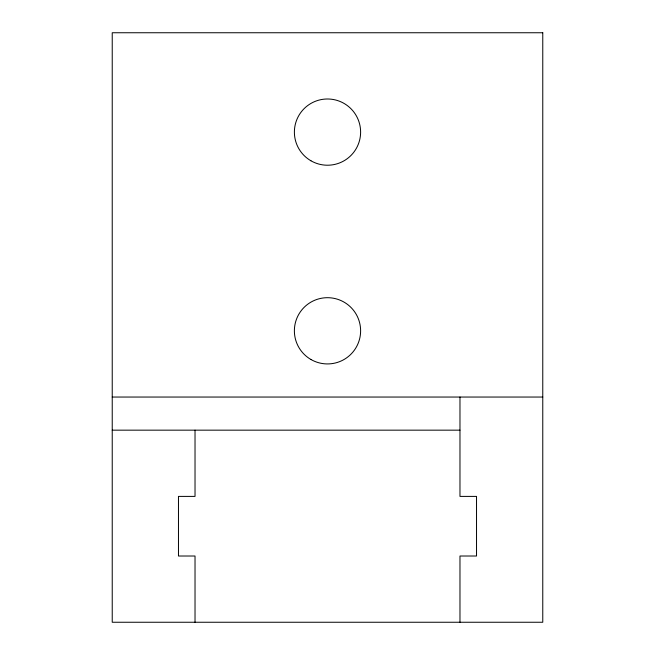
<?xml version="1.0" encoding="UTF-8"?>
<svg xmlns="http://www.w3.org/2000/svg" width="655" height="655" viewBox="0 0 655 655"><rect width="100%" height="100%" fill="white"/><g stroke="black" fill="none" stroke-linecap="round" stroke-linejoin="round"><path stroke-width="0.98" d="M112.234 397.045L542.766 397.045M112.234 430.163L459.974 430.163M459.974 397.045L459.974 496.4L476.529 496.4L476.529 556.013L459.974 556.013L459.974 622.25M195.026 430.163L195.026 496.4L178.471 496.4L178.471 556.013L195.026 556.013L195.026 622.25M542.766 32.75L112.234 32.75L112.234 622.25L542.766 622.25L542.766 32.75M310.945 160.786A33.118 33.118 0 0 0 360.618 132.105A33.118 33.118 0 0 0 310.945 103.424A33.118 33.118 0 0 0 310.945 160.786M310.945 359.497A33.118 33.118 0 0 0 360.618 330.808A33.118 33.118 0 0 0 310.945 302.127A33.118 33.118 0 0 0 310.945 359.497"/></g></svg>
